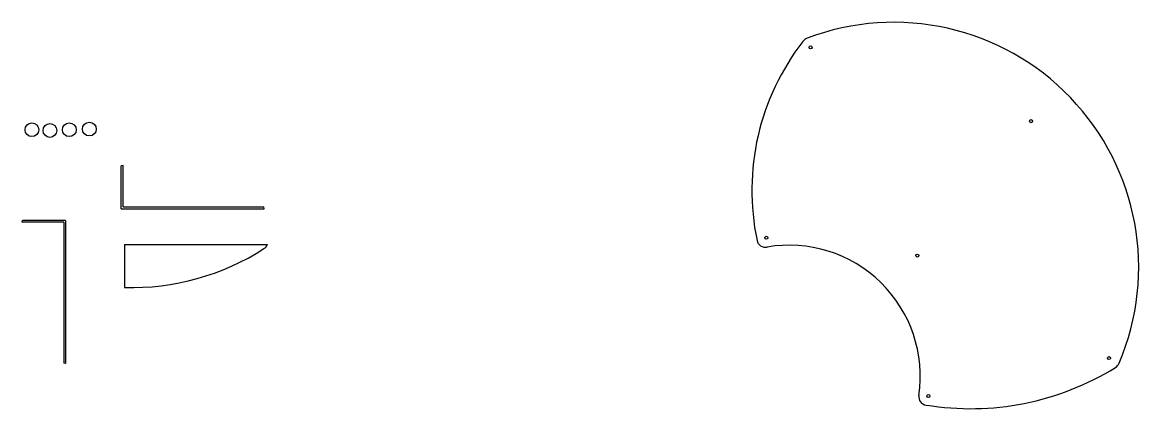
# Model space of a CAD drawing. Extents: x 28 to 835, y -308 to -28.
import ezdxf

# ---------------------------------------------------------------- set-up
doc = ezdxf.new("R2010")
doc.units = 0
doc.layers.add('BLACK', color=7, linetype='CONTINUOUS')

msp = doc.modelspace()

# ---------------------------------------------------------------- linework, layer by layer
at = {"layer": 'BLACK', "linetype": 'CONTINUOUS'}
for p, q in [((101.027, -131.993), (99.64, -132.219)), ((99.64, -163.16), (99.64, -132.219)), ((101.027, -161.891), (101.027, -131.993)), ((99.64, -163.16), (203.061, -163.16)), ((101.027, -161.891), (202.842, -161.891)), ((203.061, -163.16), (202.842, -161.891)), ((28.1234, -172.967), (28.3491, -171.58)), ((58.0209, -172.967), (28.1234, -172.967)), ((59.29, -171.58), (28.3491, -171.58)), ((58.0209, -172.967), (58.0209, -274.782)), ((59.29, -171.58), (59.29, -275.001)), ((101.98, -189.09), (205.46, -189.081)), ((101.98, -189.09), (101.98, -220.033)), ((59.29, -275.001), (58.0209, -274.782))]:
    msp.add_line(p, q, dxfattribs=at)
at = {"layer": 'BLACK'}
for centre, radius in [((598.126, -46.5049), 1.1), ((35.09, -106.05), 5), ((48.09, -106.55), 5), ((62.09, -106.05), 5), ((76.59, -105.55), 5), ((757.505, -99.8458), 1.1), ((566.089, -184.165), 1.1), ((675.291, -197.056), 1.1), ((813.865, -271.212), 1.1), ((683.34, -298.649), 1.1)]:
    msp.add_circle(centre, radius, dxfattribs=at)
for centre, radius, start, end in [((658.284, -205.452), 177.084, -23.0808, 110.749), ((597.553, -45.5089), 6.001, 109.513, 146.713), ((731.344, -149.927), 175.697, 142.188, 191.888), ((107.059, -43.1652), 176.998, -91.6444, -57.2444), ((199.73, -186.59), 6.2479, -60.2873, -23.4873), ((565.332, -184.989), 6.0239, -169.181, -77.7503), ((582.519, -284.496), 94.9649, -8.30696, 99.6439), ((713.878, -109.014), 198.753, -99.3263, -58.2263), ((815.584, -272.756), 5.9968, -59.3005, -20.7005), ((682.414, -299.181), 6.0049, 170.752, 262.852)]:
    msp.add_arc(centre, radius, start, end, dxfattribs=at)

doc.saveas('drawing.dxf')
